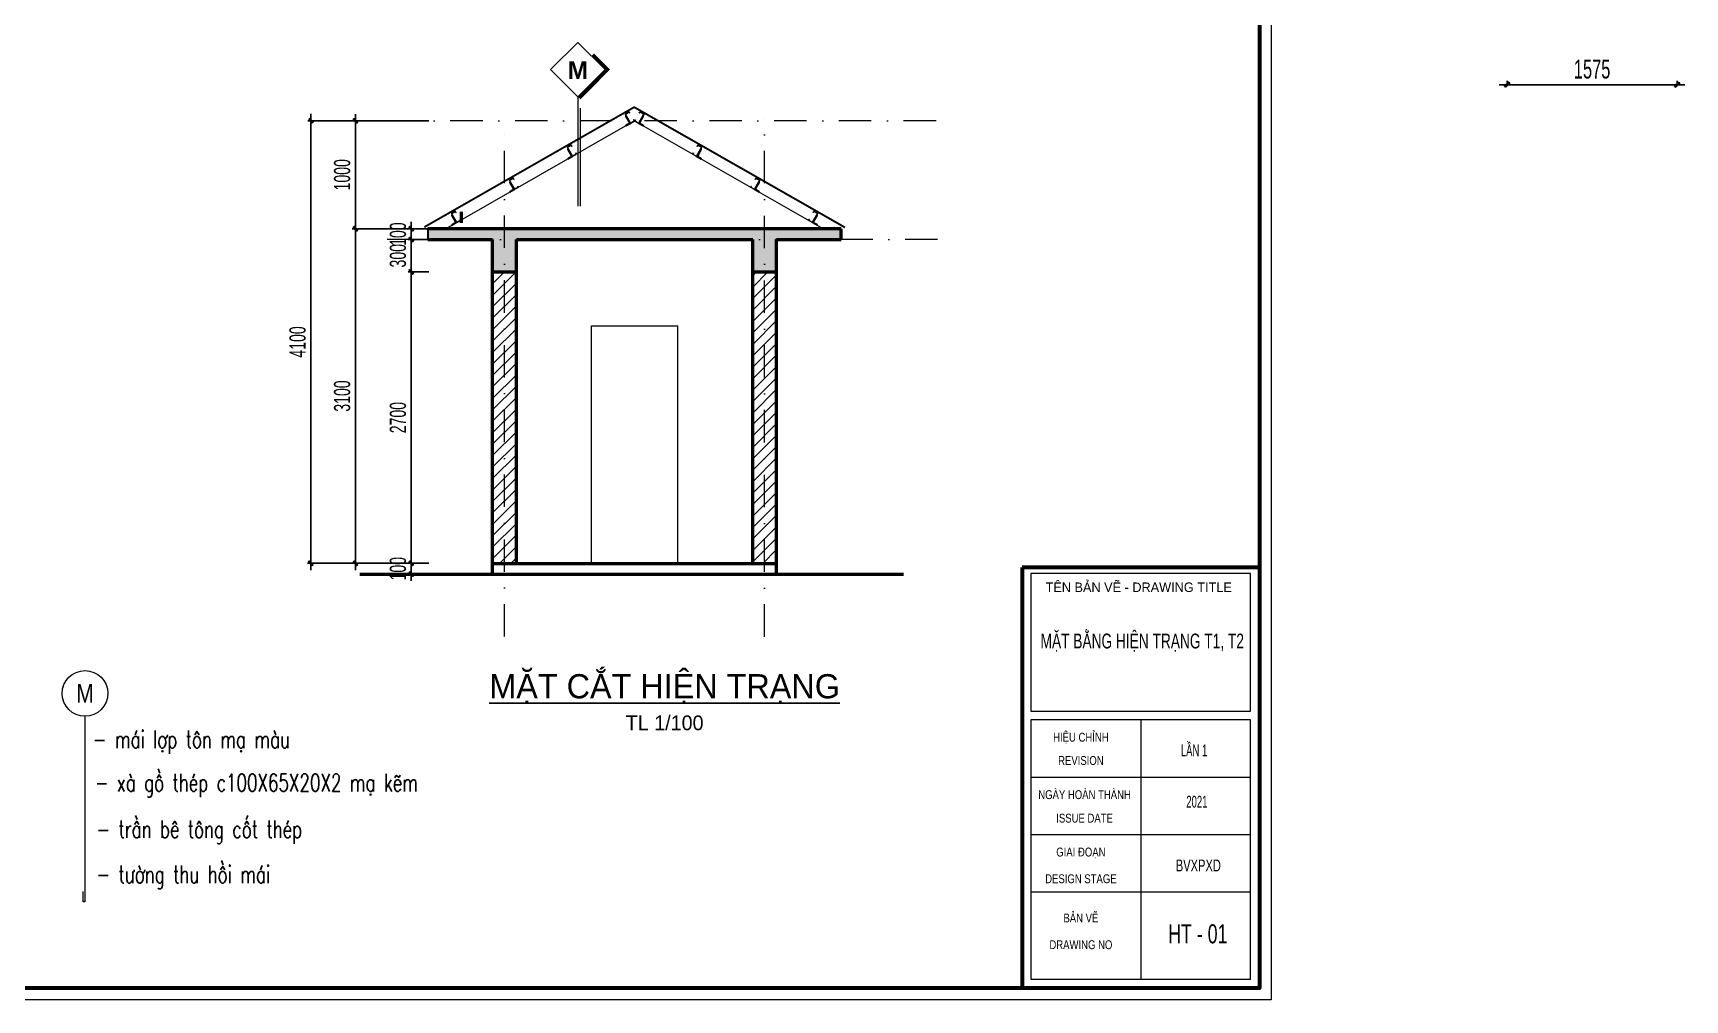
# Model space of a CAD drawing. Header units: millimetres. Extents: x 596422 to 1674380, y -367470 to 58862.
# Drawn here: x 810619 to 825927, y -260544 to -251585 of the extents above; entities that cross this region are included whole.
import ezdxf
from ezdxf.enums import TextEntityAlignment as Align

# ---------------------------------------------------------------- set-up
doc = ezdxf.new("R2010")
doc.units = ezdxf.units.MM
doc.header["$LTSCALE"] = 600
doc.header["$MEASUREMENT"] = 0
doc.linetypes.add('ACAD_ISO07W100', pattern=[3, 0, -3])
doc.linetypes.add('DASHDOT', pattern=[1, 0.5, -0.25, 0, -0.25])
doc.layers.get('0').update_dxf_attribs({"lineweight": 0})
doc.layers.get('Defpoints').update_dxf_attribs({"lineweight": 0})
for name, color, linetype, lineweight in [('37 - Noi that', 137, 'Continuous', 13), ('A-WIPEOUT', 254, 'ACAD_ISO07W100', 0), ('EG Text2', 7, 'Continuous', 18), ('LC Dim', 8, 'Continuous', 18), ('LC Hatch', 252, 'Continuous', 9), ('LC ISO', 153, 'Continuous', 13), ('LC Net dam 1', 30, 'Continuous', 30), ('LC Net manh', 9, 'Continuous', 5), ('LC Net thay', 7, 'Continuous', 25), ('LC Net truc', 79, 'DASHDOT', 13), ('LC Text1', 3, 'Continuous', 20), ('LC Text2', 7, 'Continuous', 25), ('NET KY HIEU', 31, 'Continuous', 20), ('text', 1, 'Continuous', 20), ('wall', 30, 'Continuous', 50)]:
    doc.layers.add(name, color=color, linetype=linetype, lineweight=lineweight)
doc.layers.add('Khungten_LCDI', color=7, linetype='Continuous')
doc.layers.add('Kichthuoc', color=9, linetype='Continuous')
doc.styles.add('CHU TO', font='VHARIALB.TTF')
doc.styles.add('EG 1', font='VHAVANB.TTF')
doc.styles.add('General text 2', font='arial.ttf')
doc.styles.add('HOATBIF', font='hoatbif.shx', dxfattribs={"width": 0.65})
doc.styles.add('Khungten', font='VHAVAN.TTF', dxfattribs={"width": 0.9, "height": 5000})
doc.styles.add('LC 1', font='VHAVANB.TTF')
doc.styles.add('T1', font='Vnsimli.shx', dxfattribs={"width": 0.8})
doc.styles.add('Title', font='VHAVAN.TTF', dxfattribs={"width": 0.8})
doc.dimstyles.new('1-100(1-70)', dxfattribs={"dimscale": 70, "dimtxt": 2.5, "dimasz": 0.35, "dimexe": 0.5, "dimexo": 0, "dimgap": 0.8, "dimtad": 1, "dimdec": 0, "dimzin": 0, "dimdsep": 46, "dimtxsty": 'HOATBIF', "dimblk1": 'DOT', "dimblk2": 'DOT', "dimsah": 1, "dimcen": -1, "dimdle": 1, "dimclrd": 256, "dimclre": 256, "dimclrt": 4, "dimadec": 3, "dimazin": 2, "dimtfac": 0.333333, "dimtdec": 0, "dimtix": 1, "dimtmove": 2, "dimatfit": 3, "dimldrblk": 'DOT', "dimfxl": 1, "dimtvp": 0.833333, "dimtolj": 1, "dimtzin": 0, "dimarcsym": 0})
doc.dimstyles.new('1-60', dxfattribs={"dimscale": 60, "dimtxt": 2.5, "dimasz": 0.35, "dimexe": 0.5, "dimexo": 0, "dimgap": 0.8, "dimtad": 1, "dimdec": 0, "dimzin": 0, "dimdsep": 46, "dimtxsty": 'HOATBIF', "dimblk1": 'DOT', "dimblk2": 'DOT', "dimsah": 1, "dimcen": -1, "dimdle": 1, "dimclrd": 256, "dimclre": 256, "dimclrt": 4, "dimadec": 3, "dimazin": 2, "dimtfac": 0.333333, "dimtdec": 0, "dimtix": 1, "dimtmove": 2, "dimatfit": 3, "dimldrblk": 'DOT', "dimfxl": 1, "dimtvp": 0.833333, "dimtolj": 1, "dimtzin": 0, "dimarcsym": 0})
pattern_1 = [(45, (15.4922, -1e-10), (-2.20971, 2.20971), [])]

# ---------------------------------------------------------------- blocks, each defined once
blk = doc.blocks.new('LCDI-new')
at = {"layer": 'Defpoints', "lineweight": 0}
blk.add_lwpolyline([(-1626044.71, 488105.01), (-1626044.71, 488402.01), (-1625624.71, 488402.01), (-1625624.71, 488105.01)], close=True, dxfattribs=at)
at = {"layer": 'Khungten_LCDI', "color": 5, "lineweight": 25}
blk.add_line((-1625626.71, 488107.01), (-1625626.71, 488400.01), dxfattribs=at)
at = {"layer": 'Khungten_LCDI', "color": 5, "lineweight": 60}
for p, q in [((-1625666.71, 488177.85), (-1625666.71, 488107.01)), ((-1625626.71, 488177.85), (-1625666.71, 488177.85))]:
    blk.add_line(p, q, dxfattribs=at)
at = {"layer": 'Khungten_LCDI', "color": 9, "lineweight": 15}
for p, q in [((-1625646.71, 488152.18), (-1625646.71, 488108.51)), ((-1625628.21, 488142.51), (-1625665.21, 488142.51)), ((-1625628.21, 488132.84), (-1625665.21, 488132.84)), ((-1625628.21, 488123.18), (-1625665.21, 488123.18))]:
    blk.add_line(p, q, dxfattribs=at)
at = {"layer": 'Khungten_LCDI', "color": 5, "lineweight": 60}
blk.add_lwpolyline([(-1626032.71, 488107.01), (-1626032.71, 488400.01), (-1625626.71, 488400.01), (-1625626.71, 488107.01)], close=True, dxfattribs=at)
at = {"layer": 'Khungten_LCDI', "color": 9, "lineweight": 15}
for points in [[(-1625665.21, 488153.68), (-1625628.21, 488153.68), (-1625628.21, 488176.84), (-1625665.21, 488176.84)], [(-1625665.21, 488108.51), (-1625628.21, 488108.51), (-1625628.21, 488152.18), (-1625665.21, 488152.18)]]:
    blk.add_lwpolyline(points, close=True, dxfattribs=at)
at = {"color": 7, "style": 'Khungten'}
blk.add_text('tªn b¶n vÏ - drawing title', height=1.6, dxfattribs=at).set_placement((-1625647.05, 488173.74), align=Align.CENTER)
at = {"color": 7}
for s, height, style, width, p in [('hiÖu chØnh', 1.5, 'Khungten', 0.8, (-1625656.79, 488148.52)), ('revision', 1.5, 'Khungten', 0.8, (-1625656.79, 488144.6)), ('ngµy hoµn thµnh', 1.5, 'Khungten', 0.8, (-1625656.17, 488138.85)), ('issue date', 1.5, 'Khungten', 0.8, (-1625656.17, 488134.89)), ('giai ®o¹n', 1.5, 'Khungten', 0.8, (-1625656.79, 488129.18)), ('BVxpxd', 2, 'Title', 0.7, (-1625637, 488126.67)), ('design stage', 1.5, 'Khungten', 0.8, (-1625656.79, 488124.68)), ('b¶n vÏ', 1.5, 'Khungten', 0.8, (-1625656.79, 488118.07)), ('drawing nO', 1.5, 'Khungten', 0.8, (-1625656.79, 488113.57))]:
    blk.add_text(s, height=height, dxfattribs=dict(at, style=style, width=width)).set_placement(p, align=Align.CENTER)
at = {"color": 2, "style": 'Title', "width": 1.824646}
for tag, p, p2 in [('TENBANVE1', (-1625663.58, 488164.65), (-1625629.32, 488164.65)), ('TENBANVE2', (-1625663.58, 488157.89), (-1625629.32, 488157.89))]:
    blk.add_attdef(tag, text='', height=2.5, dxfattribs=at).set_placement(p, p2, align=Align.FIT)
at = {"color": 7, "style": 'Khungten', "width": 0.8}
for tag, p in [('REVISION', (-1625637.72, 488146.05)), ('NGAYHT', (-1625637.25, 488137.42))]:
    blk.add_attdef(tag, text='', height=2, dxfattribs=at).set_placement(p, align=Align.CENTER)
at = {"color": 2, "style": 'Title', "width": 0.7}
blk.add_attdef('SOBANVE', text='', height=2.5, dxfattribs=at).set_placement((-1625637.09, 488114.55), align=Align.CENTER)
blk = doc.blocks.new('1sdsfa')
at = {"layer": 'LC Hatch', "ltscale": 5}
h = blk.add_hatch(dxfattribs=at)
h.set_pattern_fill('ANSI31', color=256, scale=25, angle=16.7941)
h.set_pattern_definition(pattern_1)
h.paths.add_polyline_path([(2, 125), (0, 125), (0, 120), (8, 120, 0.354105)])
h = blk.add_hatch(dxfattribs=at)
h.set_pattern_fill('ANSI31', color=256, scale=25, angle=16.7941)
h.set_pattern_definition(pattern_1)
h.paths.add_polyline_path([(8, 119, 0.052421), (8, 120), (0, 120), (0, 100), (8, 100)])
h = blk.add_hatch(dxfattribs=at)
h.set_pattern_fill('ANSI31', color=256, scale=25, angle=16.7941)
h.set_pattern_definition(pattern_1)
h.paths.add_polyline_path([(8, 100), (0, 100), (0, 0), (75, 0), (75, 2, 0.414214), (69, 8), (17, 8, -0.414215), (8, 17)])
at = {"layer": '37 - Noi that', "color": 1, "ltscale": 0.2}
blk.add_lwpolyline([(-65, 130), (-65, 144, -0.414214), (-59, 150), (-6, 150, -0.414214), (0, 144), (0, 6, -0.414214), (-6, 0), (-59, 0, -0.414214), (-65, 6), (-65, 20), (-63, 20), (-63, 6, 0.414214), (-59, 2), (-6, 2, 0.414214), (-2, 6), (-2, 144, 0.414214), (-6, 148), (-59, 148, 0.414214), (-63, 144), (-63, 130)], format="xyb", close=True, dxfattribs=at)
at = {"layer": 'LC Net thay'}
for p, q in [((0, 125), (0, 0)), ((2, 125), (0, 125)), ((75, 0), (0, 0)), ((8, 119), (8, 17)), ((69, 8), (17, 8)), ((75, 2), (75, 0))]:
    blk.add_line(p, q, dxfattribs=at)
for centre, radius, start, end in [((2, 119), 6.3, 0, 90), ((17, 17), 9.45, 180, 270), ((69, 2), 6.3, 0, 90)]:
    blk.add_arc(centre, radius, start, end, dxfattribs=at)
blk = doc.blocks.new('*U1344')
at = {"layer": 'LC Net thay', "xscale": 0.6510496674393021, "yscale": 0.6510496674393021, "zscale": 0.6510496674393021, "rotation": 343.2058678792092}
blk.add_blockref('1sdsfa', (-17, -46), dxfattribs=at)
blk = doc.blocks.new('*U1345')
at = {"layer": 'LC Net thay', "color": 0, "linetype": 'ByBlock', "lineweight": -2, "transparency": 16777216}
for p in [(0, 0), (592, -179), (1184, -357), (1776, -536)]:
    blk.add_blockref('*U1344', p, dxfattribs=at)
blk = doc.blocks.new('*U1346')
at = {"layer": 'LC Net thay', "xscale": 0.6510496674393021, "yscale": 0.6510496674393021, "zscale": 0.6510496674393021, "rotation": 343.2058678792092}
blk.add_blockref('1sdsfa', (-17, -46), dxfattribs=at)
blk = doc.blocks.new('*U1347')
at = {"layer": 'LC Net thay', "color": 0, "linetype": 'ByBlock', "lineweight": -2, "transparency": 16777216}
for p in [(0, 0), (592, -179), (1184, -357), (1776, -536)]:
    blk.add_blockref('*U1346', p, dxfattribs=at)
blk = doc.blocks.new('*U170')
at = {"layer": 'NET KY HIEU', "color": 1, "lineweight": -2, "ltscale": 600}
blk.add_line((30, -145), (30, -1382), dxfattribs=at)
blk.add_wipeout([(0, 688), (-344, 344), (0, 0), (344, 344)])
at = {"layer": 'NET KY HIEU', "color": 7, "lineweight": -2, "ltscale": 600}
blk.add_line((0, 0), (0, -1382), dxfattribs=at)
at = {"layer": 'NET KY HIEU', "color": 7, "linetype": 'Continuous', "lineweight": -2}
blk.add_lwpolyline([(0, 0), (344, 344), (0, 688), (-344, 344)], close=True, dxfattribs=at)
at = {"layer": 'NET KY HIEU', "linetype": 'Continuous', "lineweight": -2, "const_width": 44.2}
blk.add_lwpolyline([(16, -16), (375, 344), (188, 532)], dxfattribs=at)
at = {"layer": 'NET KY HIEU', "color": 4, "lineweight": -2, "style": 'CHU TO'}
blk.add_attdef('N1', text='', height=221, dxfattribs=at).set_placement((0, 336), align=Align.MIDDLE)
blk = doc.blocks.new('*U10')
at = {"layer": 'A-WIPEOUT'}
blk.add_lwpolyline([(0, 4.25), (-2.5, 3.44), (-4.04, 1.31), (-4.04, -1.31), (-2.5, -3.44), (0, -4.25), (2.5, -3.44), (4.04, -1.31), (4.04, 1.31), (2.5, 3.44)], close=True, dxfattribs=at)
blk.add_wipeout([(0, 4.25), (-2.5, 3.44), (-4.04, 1.31), (-4.04, -1.31), (-2.5, -3.44), (0, -4.25), (2.5, -3.44), (4.04, -1.31), (4.04, 1.31), (2.5, 3.44)]).dxf.layer = 'A-WIPEOUT'
blk.add_circle((0, 0), 4.25)
at = {"layer": 'text', "style": 'General text 2', "width": 0.8, "flags": 8}
blk.add_attdef('SYMBOL', text='', height=3.5, dxfattribs=at).set_placement((0, 0), align=Align.MIDDLE_CENTER)
blk = doc.blocks.new('TIEUDE1')
at = {"layer": 'EG Text2', "color": 7, "style": 'EG 1'}
blk.add_attdef('TIªU§Ò', text='', height=5, dxfattribs=at).set_placement((0, 0), align=Align.BOTTOM_CENTER)
blk.add_attdef('TL', text='', height=3, dxfattribs=at).set_placement((0, -2), align=Align.TOP_CENTER)
blk = doc.blocks.new('DOT')
at = {"layer": 'Kichthuoc'}
blk.add_line((-3, 0), (3, 0), dxfattribs=at)
at = {"layer": 'Kichthuoc', "color": 4}
blk.add_line((-1, -1), (1, 1), dxfattribs=at)
blk.add_lwpolyline([(0.5, 1), (-1, -0.5), (-0.5, -1), (1, 0.5)], close=True, dxfattribs=at)
blk = doc.blocks.new('*D1391')
at = {"layer": 'Defpoints', "color": 0, "transparency": 16777216}
for p in [(814124, -256498), (814286, -256498), (814286, -256598)]:
    blk.add_point(p, dxfattribs=at)
at = {"layer": 'LC Dim', "lineweight": -2, "transparency": 16777216}
for p, q in [((814286, -256498), (814094, -256498)), ((814124, -256477), (814124, -256456)), ((814124, -256598), (814124, -256498)), ((814286, -256598), (814094, -256598)), ((814124, -256619), (814124, -256640))]:
    blk.add_line(p, q, dxfattribs=at)
at = {"layer": 'LC Dim', "lineweight": -2, "transparency": 16777216, "xscale": 21, "yscale": 21, "zscale": 21}
for p, rotation in [((814124, -256498), 269.9999999999932), ((814124, -256598), 89.9999999999932)]:
    blk.add_blockref('DOT', p, dxfattribs=dict(at, rotation=rotation))
at = {"layer": 'LC Dim', "color": 4, "transparency": 16777216, "insert": (814001, -256548), "char_height": 150, "attachment_point": 5, "rotation": 90, "style": 'HOATBIF'}
blk.add_mtext('\\A1;100', dxfattribs=at)
blk = doc.blocks.new('_Dot')
at = {"color": 0, "linetype": 'ByBlock', "lineweight": -2}
blk.add_line((-0.5, 0), (-1, 0), dxfattribs=at)
at = {"color": 0, "linetype": 'ByBlock', "const_width": 0.5}
blk.add_lwpolyline([(-0.25, 0, 1), (0.25, 0, 1)], format="xyb", close=True, dxfattribs=at)
blk = doc.blocks.new('*D1392')
at = {"layer": 'Defpoints', "color": 0, "transparency": 16777216}
for p in [(814124, -253798), (814286, -253798), (814286, -256498)]:
    blk.add_point(p, dxfattribs=at)
at = {"layer": 'LC Dim', "lineweight": -2, "transparency": 16777216}
for p, q in [((814286, -253798), (814094, -253798)), ((814124, -256477), (814124, -253819)), ((814286, -256498), (814094, -256498))]:
    blk.add_line(p, q, dxfattribs=at)
at = {"layer": 'LC Dim', "lineweight": -2, "transparency": 16777216, "xscale": 21, "yscale": 21, "zscale": 21}
for p, rotation in [((814124, -253798), 89.99999999999324), ((814124, -256498), 269.9999999999932)]:
    blk.add_blockref('DOT', p, dxfattribs=dict(at, rotation=rotation))
at = {"layer": 'LC Dim', "color": 4, "transparency": 16777216, "insert": (814001, -255148), "char_height": 150, "attachment_point": 5, "rotation": 90, "style": 'HOATBIF'}
blk.add_mtext('\\A1;2700', dxfattribs=at)
blk = doc.blocks.new('*D1393')
at = {"layer": 'Defpoints', "color": 0, "transparency": 16777216}
for p in [(814124, -253498), (814286, -253498), (814286, -253798)]:
    blk.add_point(p, dxfattribs=at)
at = {"layer": 'LC Dim', "lineweight": -2, "transparency": 16777216}
for p, q in [((814124, -253477), (814124, -253456)), ((814286, -253498), (814094, -253498)), ((814124, -253798), (814124, -253498)), ((814286, -253798), (814094, -253798)), ((814124, -253819), (814124, -253840))]:
    blk.add_line(p, q, dxfattribs=at)
at = {"layer": 'LC Dim', "lineweight": -2, "transparency": 16777216, "xscale": 21, "yscale": 21, "zscale": 21}
for p, rotation in [((814124, -253498), 269.9999999999932), ((814124, -253798), 89.9999999999932)]:
    blk.add_blockref('DOT', p, dxfattribs=dict(at, rotation=rotation))
at = {"layer": 'LC Dim', "color": 4, "transparency": 16777216, "insert": (814001, -253648), "char_height": 150, "attachment_point": 5, "rotation": 90, "style": 'HOATBIF'}
blk.add_mtext('\\A1;300', dxfattribs=at)
blk = doc.blocks.new('*D1394')
at = {"layer": 'Defpoints', "color": 0, "transparency": 16777216}
for p in [(814124, -253398), (814286, -253398), (814286, -253498)]:
    blk.add_point(p, dxfattribs=at)
at = {"layer": 'LC Dim', "lineweight": -2, "transparency": 16777216}
for p, q in [((814286, -253398), (814094, -253398)), ((814124, -253377), (814124, -253356)), ((814124, -253498), (814124, -253398)), ((814286, -253498), (814094, -253498)), ((814124, -253519), (814124, -253540))]:
    blk.add_line(p, q, dxfattribs=at)
at = {"layer": 'LC Dim', "lineweight": -2, "transparency": 16777216, "xscale": 21, "yscale": 21, "zscale": 21}
for p, rotation in [((814124, -253398), 269.9999999999932), ((814124, -253498), 89.9999999999932)]:
    blk.add_blockref('DOT', p, dxfattribs=dict(at, rotation=rotation))
at = {"layer": 'LC Dim', "color": 4, "transparency": 16777216, "insert": (814001, -253448), "char_height": 150, "attachment_point": 5, "rotation": 90, "style": 'HOATBIF'}
blk.add_mtext('\\A1;100', dxfattribs=at)
blk = doc.blocks.new('*D1395')
at = {"layer": 'Defpoints', "color": 0, "transparency": 16777216}
for p in [(813607, -253398), (814286, -253398), (814286, -256498)]:
    blk.add_point(p, dxfattribs=at)
at = {"layer": 'LC Dim', "lineweight": -2, "transparency": 16777216}
for p, q in [((814286, -253398), (813577, -253398)), ((813607, -256477), (813607, -253419)), ((814286, -256498), (813577, -256498))]:
    blk.add_line(p, q, dxfattribs=at)
at = {"layer": 'LC Dim', "lineweight": -2, "transparency": 16777216, "xscale": 21, "yscale": 21, "zscale": 21}
for p, rotation in [((813607, -253398), 89.99999999999324), ((813607, -256498), 269.9999999999932)]:
    blk.add_blockref('DOT', p, dxfattribs=dict(at, rotation=rotation))
at = {"layer": 'LC Dim', "color": 4, "transparency": 16777216, "insert": (813484, -254948), "char_height": 150, "attachment_point": 5, "rotation": 90, "style": 'HOATBIF'}
blk.add_mtext('\\A1;3100', dxfattribs=at)
blk = doc.blocks.new('*D1396')
at = {"layer": 'Defpoints', "color": 0, "transparency": 16777216}
for p in [(813607, -252398), (814286, -252398), (814286, -253398)]:
    blk.add_point(p, dxfattribs=at)
at = {"layer": 'LC Dim', "lineweight": -2, "transparency": 16777216}
for p, q in [((814286, -252398), (813577, -252398)), ((813607, -253377), (813607, -252419)), ((814286, -253398), (813577, -253398))]:
    blk.add_line(p, q, dxfattribs=at)
at = {"layer": 'LC Dim', "lineweight": -2, "transparency": 16777216, "xscale": 21, "yscale": 21, "zscale": 21}
for p, rotation in [((813607, -252398), 89.99999999999324), ((813607, -253398), 269.9999999999932)]:
    blk.add_blockref('DOT', p, dxfattribs=dict(at, rotation=rotation))
at = {"layer": 'LC Dim', "color": 4, "transparency": 16777216, "insert": (813484, -252898), "char_height": 150, "attachment_point": 5, "rotation": 90, "style": 'HOATBIF'}
blk.add_mtext('\\A1;1000', dxfattribs=at)
blk = doc.blocks.new('*D1397')
at = {"layer": 'Defpoints', "color": 0, "transparency": 16777216}
for p in [(814287, -252398), (813193, -256497), (814284, -256498)]:
    blk.add_point(p, dxfattribs=at)
at = {"layer": 'LC Dim', "lineweight": -2, "transparency": 16777216}
for p, q in [((814287, -252398), (813165, -252397)), ((813195, -252418), (813193, -256476)), ((814284, -256498), (813163, -256497))]:
    blk.add_line(p, q, dxfattribs=at)
at = {"layer": 'LC Dim', "lineweight": -2, "transparency": 16777216, "xscale": 21, "yscale": 21, "zscale": 21}
for p, rotation in [((813195, -252397), 89.96190184232512), ((813193, -256497), 269.9619018423251)]:
    blk.add_blockref('DOT', p, dxfattribs=dict(at, rotation=rotation))
at = {"layer": 'LC Dim', "color": 4, "transparency": 16777216, "insert": (813071, -254447), "char_height": 150, "attachment_point": 5, "rotation": 89.9619, "style": 'HOATBIF'}
blk.add_mtext('\\A1;4100', dxfattribs=at)
blk = doc.blocks.new('*D1477')
at = {"layer": 'Defpoints', "color": 0, "transparency": 16777216}
for p in [(824278, -252063), (825853, -252063), (825853, -252063)]:
    blk.add_point(p, dxfattribs=at)
at = {"layer": 'LC Dim', "lineweight": -2, "transparency": 16777216}
for p, q in [((824278, -252063), (824278, -252028)), ((824303, -252063), (825829, -252063)), ((825853, -252063), (825853, -252028))]:
    blk.add_line(p, q, dxfattribs=at)
at = {"layer": 'LC Dim', "lineweight": -2, "transparency": 16777216, "xscale": 24.5, "yscale": 24.5, "zscale": 24.5}
for p, rotation in [((824278, -252063), 179.9999999999934), ((825853, -252063), 359.9999999999933)]:
    blk.add_blockref('DOT', p, dxfattribs=dict(at, rotation=rotation))
at = {"layer": 'LC Dim', "color": 4, "transparency": 16777216, "insert": (825066, -251920), "char_height": 175, "attachment_point": 5, "style": 'HOATBIF'}
blk.add_mtext('\\A1;1575', dxfattribs=at)

msp = doc.modelspace()

# ---------------------------------------------------------------- hatches: boundary and pattern name
at = {"layer": 'LC Hatch'}
h = msp.add_hatch(dxfattribs=at)
h.set_pattern_fill('BTCT', color=256, scale=20)
h.set_pattern_definition([(50, (847501.16, -246797.7), (143.45204, -12.55043), [15, -165]), (355, (847501.16, -246797.7), (-27.75027, 150.4384), [12, -132]), (100.4514, (847513.12, -246798.74), (115.7019, 137.8879), [12.74804, -140.2284]), (46.1842, (847501.16, -246757.7), (213.4482, -33.1038), [22.5, -247.5]), (96.6356, (847518.95, -246760.45), (186.9325, 194.8236), [19.122, -210.3426]), (351.1842, (847501.16, -246757.7), (186.9324, 194.8237), [18, -198]), (21, (847521.16, -246767.7), (119.3814, -80.52378), [15, -165]), (326, (847521.16, -246767.7), (48.66307, 145.03), [12, -132]), (71.4514, (847531.11, -246774.4), (168.0445, 64.5061), [12.74804, -140.2284]), (37.5, (847501.16, -246797.696), (2.43197, 66.57877), [0, -130.4, 0, -134, 0, -132.5]), (7.5, (847501.16, -246797.696), (52.6139, 78.88234), [0, -76.4, 0, -127.4, 0, -50.5]), (327.5, (847456.56, -246797.696), (106.76449, -4.510974), [0, -50, 0, -156, 0, -207]), (317.5, (847436.56, -246797.7), (116.63723, 20.021), [0, -65, 0, -103.6, 0, -147]), (45, (847501.16, -246797.696), (-53.03301, 53.03301), []), (45, (847536.52, -246797.696), (-53.03301, 53.03301), [])])
h.paths.add_polyline_path([(814278.3, -253398.3), (814278.3, -253498.3), (814878.3, -253498.3), (814878.3, -253798.3), (815098.3, -253798.3), (815098.3, -253498.3), (817288.3, -253498.3), (817288.3, -253798.3), (817508.3, -253798.3), (817508.3, -253498.3), (818108.3, -253498.3), (818108.3, -253398.3)])
h = msp.add_hatch(dxfattribs=at)
h.set_pattern_fill('ANSI31', color=256, scale=600)
h.set_pattern_definition([(45, (843319.86, -251984.42), (-53.033, 53.033), [])])
h.paths.add_polyline_path([(817508.3, -253798.3), (817288.3, -253798.3), (817288.3, -256498.3), (817508.3, -256498.3)])
h.paths.add_polyline_path([(815098.3, -253798.3), (814878.3, -253798.3), (814878.3, -256498.3), (815098.3, -256498.3)])

# ---------------------------------------------------------------- linework, layer by layer
for p, q in [((816193.3, -252399), (814443.3, -253398.3)), ((816193.3, -252399), (817943.4, -253398.3)), ((815793.3, -256498.3), (815793.3, -254298.3)), ((815793.3, -254298.3), (816593.3, -254298.3)), ((816593.3, -256498.3), (816593.3, -254298.3))]:
    msp.add_line(p, q, dxfattribs=at)
at = {"layer": 'LC Net dam 1', "linetype": 'Continuous', "ltscale": 2}
for p, q in [((816193.3, -252270), (814245.4, -253382.3)), ((816193.3, -252270), (818141.3, -253382.3)), ((814278.3, -253398.3), (814278.3, -253498.3))]:
    msp.add_line(p, q, dxfattribs=at)
at = {"layer": 'LC Net truc'}
for p, q in [((818986.6, -252398.3), (813796.6, -252398.3)), ((814988.3, -257176.1), (814988.3, -252376.8)), ((817398.3, -257177.6), (817398.3, -252376.8)), ((819000.5, -253498.3), (813806.5, -253498.3))]:
    msp.add_line(p, q, dxfattribs=at)
at = {"layer": 'wall'}
for p, q in [((814590.9, -253342.6), (814590.9, -253242.6)), ((818108.3, -253398.3), (814278.3, -253398.3)), ((818108.3, -253498.3), (818108.3, -253398.3)), ((814278.3, -253498.3), (814878.3, -253498.3)), ((814878.3, -256598.3), (814878.3, -253498.3)), ((815098.3, -256498.3), (815098.3, -253498.3)), ((815098.3, -253498.3), (817288.3, -253498.3)), ((817288.3, -256498.3), (817288.3, -253498.3)), ((817508.3, -256598.3), (817508.3, -253498.3)), ((817508.3, -253498.3), (818108.3, -253498.3)), ((814878.3, -253798.3), (815098.3, -253798.3)), ((817288.3, -253798.3), (817508.3, -253798.3)), ((814878.3, -256498.3), (817508.3, -256498.3)), ((813647.4, -256598.3), (818686.4, -256598.3))]:
    msp.add_line(p, q, dxfattribs=at)

# ---------------------------------------------------------------- block references
at = {"layer": 'Kichthuoc'}
ref = msp.add_blockref('LCDI-new', (90231452.5, -27106319.3), dxfattribs=dict(at, xscale=55.00000000005854, yscale=55.00000000005854, zscale=55.00000000005854))
ref.add_attrib('TENBANVE', 'mÆt b»ng hiÖn tr¹ng t1, t2', dxfattribs={"layer": '0', "color": 4, "height": 137.5, "style": 'Title', "width": 0.712885}).set_placement((819955.4, -257286.6), (821840, -257286.6), align=Align.FIT)
ref.add_attrib('SOBANVE', 'ht - 01', dxfattribs={"layer": '0', "color": 4, "height": 176, "style": 'Title', "width": 0.7}).set_placement((821412.6, -260019.1), align=Align.CENTER)
ref.add_attrib('TYLE', 'lÇn 1', dxfattribs={"layer": '0', "color": 4, "height": 110, "style": 'Khungten', "width": 0.6}).set_placement((821377.8, -258286.7), align=Align.CENTER)
ref.add_attrib('NGAYHT', '2021', dxfattribs={"layer": '0', "color": 4, "height": 110, "style": 'Khungten', "width": 0.6}).set_placement((821403.8, -258761.4), align=Align.CENTER)
at = {"layer": 'LC Net thay', "xscale": -1, "rotation": 12.93456833807484}
msp.add_blockref('*U1347', (816128.5, -252380.3), dxfattribs=at)
at = {"layer": 'LC Net thay', "rotation": 347.0654316618954}
msp.add_blockref('*U1345', (816258.2, -252380.3), dxfattribs=at)
at = {"layer": 'LC Text2'}
ref = msp.add_blockref('TIEUDE1', (816472, -257816.5), dxfattribs=dict(at, xscale=45.54896172169059, yscale=45.54896172169059, zscale=45.54896172169059))
ref.add_attrib('TIªU§Ò', '%%UmÆt c¾t hiÖn tr¹ng', dxfattribs={"color": 7, "height": 224.302, "style": 'LC 1'}).set_placement((816472, -257816.5), align=Align.BOTTOM_CENTER)
ref.add_attrib('TL', 'TL 1/100', dxfattribs={"color": 7, "height": 136.65, "style": 'LC 1'}).set_placement((816472, -257907.6), align=Align.TOP_CENTER)

# ---------------------------------------------------------------- texts
at = {"layer": 'LC Text1', "style": 'T1', "width": 0.7}
for s, p in [('- m¸i lîp t«n m¹ mµu ', (811174, -258210)), ('- xµ gå thÐp c100X65X20X2 m¹ kÏm', (811192.8, -258611.8)), ('- trÇn bª t«ng cèt thÐp', (811208.1, -259042.9)), ('- t\xadêng thu håi m¸i', (811208.1, -259460.6))]:
    msp.add_text(s, height=162, dxfattribs=at).set_placement(p)

# ---------------------------------------------------------------- dimensions: what is measured, and where the dimension line sits
at = {"layer": 'LC Dim'}
for p1, p2, distance, dimstyle, picture, middle in [((824278.3, -252063.2), (825853, -252063.2), 0, '1-100(1-70)', '*D1477', (825065.7, -251919.7)), ((814286.8, -252398.1), (814284, -256498.1), -1091.4, '1-60', '*D1397', (813070.9, -254447.3)), ((814286.1, -256498.3), (814286.1, -253398.3), 678.6, '1-60', '*D1395', (813484.5, -254948.3)), ((814286.1, -256598.3), (814286.1, -256498.3), 162.2, '1-60', '*D1391', (814000.8, -256548.3))]:
    dim = msp.add_aligned_dim(p1=p1, p2=p2, distance=distance, dimstyle=dimstyle, dxfattribs=at)
    dim.commit()
    dim.dimension.update_dxf_attribs({"geometry": picture, "text_midpoint": middle})
for base, p1, p2, picture, middle in [((813607.5, -252398.3), (814286.1, -253398.3), (814286.1, -252398.3), '*D1396', (813484.5, -252898.3)), ((814123.8, -253398.3), (814286.1, -253498.3), (814286.1, -253398.3), '*D1394', (814000.8, -253448.3)), ((814123.8, -253498.3), (814286.1, -253798.3), (814286.1, -253498.3), '*D1393', (814000.8, -253648.3)), ((814123.8, -253798.3), (814286.1, -256498.3), (814286.1, -253798.3), '*D1392', (814000.8, -255148.3))]:
    dim = msp.add_linear_dim(base=base, p1=p1, p2=p2, angle=270, dimstyle='1-60', dxfattribs=at)
    dim.commit()
    dim.dimension.update_dxf_attribs({"geometry": picture, "text_midpoint": middle})

# ---------------------------------------------------------------- next in the draw order: block references
at = {"xscale": 0.7333333333604968, "yscale": 0.7333333333604968, "zscale": 0.7333333333604968}
msp.add_blockref('*U170', (815668.1, -252175.7), dxfattribs=at).add_auto_attribs({'N1': 'M'})
at = {"layer": 'LC Net manh'}
ref = msp.add_blockref('*U10', (811100.5, -257703.2), dxfattribs=dict(at, xscale=49.81769880339782, yscale=49.81769880339782, zscale=49.81769880339782, rotation=359.9999999999932))
ref.add_attrib('SYMBOL', 'M', dxfattribs={"layer": 'text', "height": 174.4, "style": 'General text 2', "width": 0.8}).set_placement((811100.5, -257703.2), align=Align.MIDDLE_CENTER)

# ---------------------------------------------------------------- next in the draw order: linework, layer by layer
at = {"layer": 'LC ISO'}
msp.add_lwpolyline([(811100.5, -257914.9), (811100.5, -259633.2), (811082.5, -259633.2), (811082.5, -259538.2)], dxfattribs=at)

doc.saveas('drawing.dxf')
